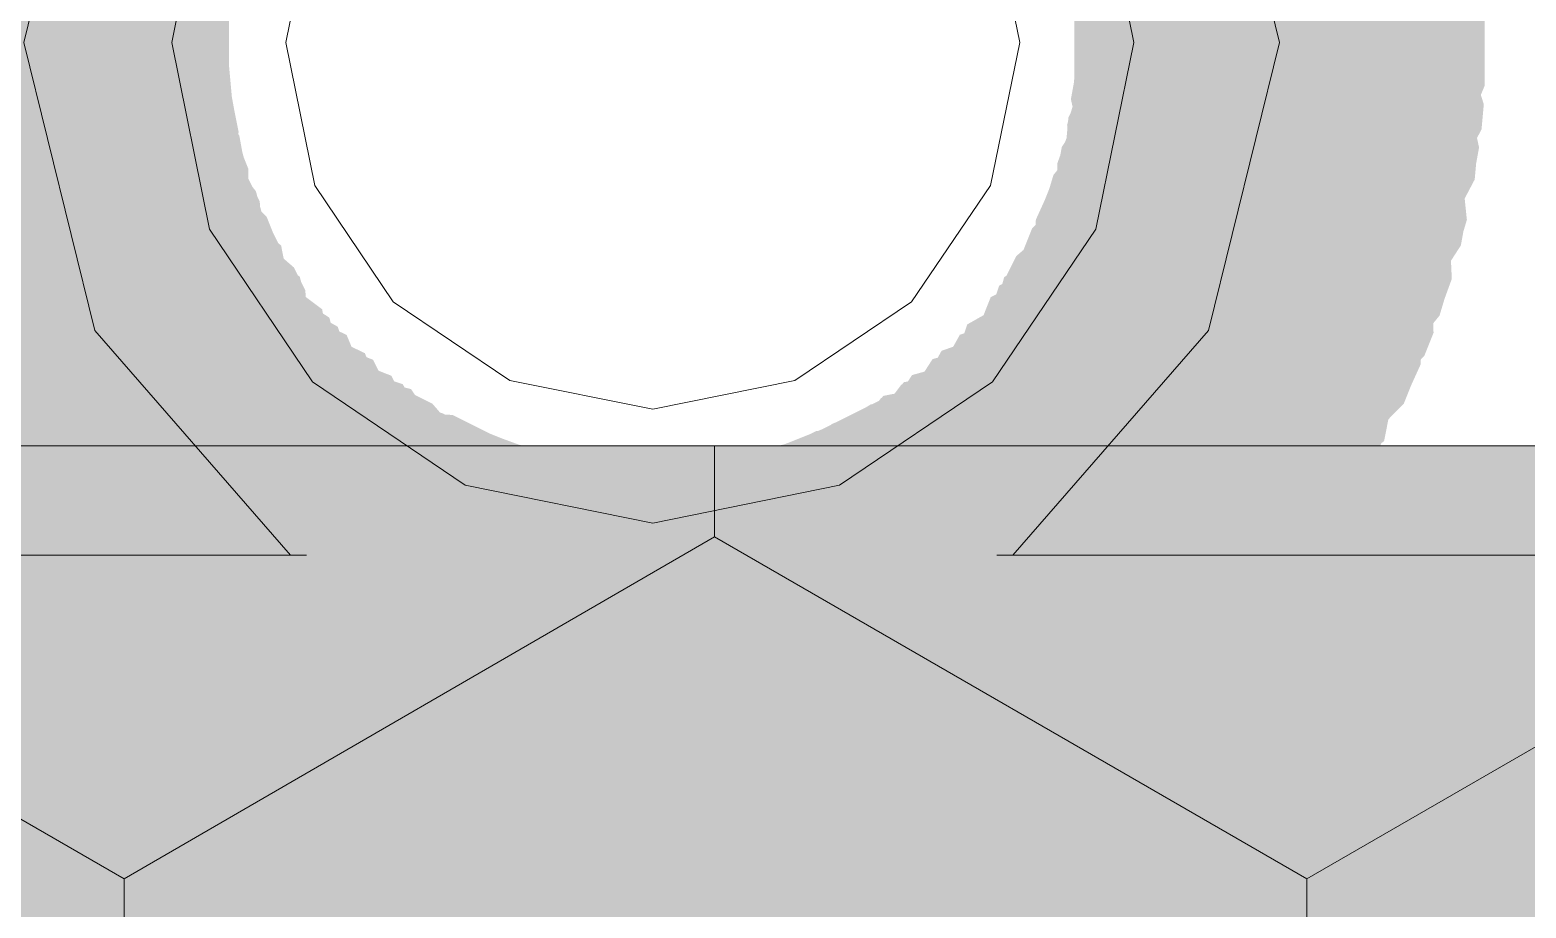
# Model space of a CAD drawing. Header units: millimetres. Extents: x -546 to 1681, y -650 to 1730.
# Drawn here: x 541.567 to 542.224, y 442.259 to 442.644 of the extents above; entities that cross this region are included whole.
import ezdxf

# ---------------------------------------------------------------- set-up
doc = ezdxf.new("R2010")
doc.units = ezdxf.units.MM

msp = doc.modelspace()

# ---------------------------------------------------------------- hatches: boundary and pattern name
at = {"true_color": 0x646464}
h = msp.add_hatch(color=251, dxfattribs=at)
h.dxf.hatch_style = 2
h.paths.add_polyline_path([(541.491, 442.74613), (541.49978, 442.67785), (541.55415, 442.63562), (541.62243, 442.6444), (541.66466, 442.69877), (541.66766, 442.70977), (541.65887, 442.77805), (541.60451, 442.82028), (541.53623, 442.81149), (541.494, 442.75713)])
h = msp.add_hatch(color=251, dxfattribs=at)
h.dxf.hatch_style = 2
h.paths.add_polyline_path([(542.18866, 442.75213), (542.14643, 442.80649), (542.07815, 442.81528), (542.02378, 442.77305), (542.015, 442.70477), (542.018, 442.69377), (542.06023, 442.6394), (542.12851, 442.63062), (542.18288, 442.67285), (542.19166, 442.74113)])
h = msp.add_hatch(color=251, dxfattribs=at)
h.dxf.hatch_style = 2
h.paths.add_polyline_path([(541.48862, 442.73831), (541.49568, 442.66983), (541.54897, 442.62624), (541.61744, 442.6333), (541.66103, 442.68659), (541.66403, 442.69659), (541.65697, 442.76506), (541.60369, 442.80865), (541.53521, 442.80159), (541.49162, 442.74831)])
h = msp.add_hatch(color=251, dxfattribs=at)
h.dxf.hatch_style = 2
h.paths.add_polyline_path([(541.485, 442.72513), (541.49378, 442.65685), (541.54815, 442.61462), (541.61643, 442.6234), (541.65866, 442.67777), (541.66166, 442.68877), (541.65287, 442.75705), (541.59851, 442.79928), (541.53023, 442.79049), (541.488, 442.73613)])
h = msp.add_hatch(color=251, dxfattribs=at)
h.dxf.hatch_style = 2
h.paths.add_polyline_path([(542.19103, 442.74331), (542.14745, 442.79659), (542.07897, 442.80365), (542.02568, 442.76006), (542.01862, 442.69159), (542.02162, 442.68159), (542.06521, 442.6283), (542.13369, 442.62124), (542.18697, 442.66483), (542.19403, 442.73331)])
h = msp.add_hatch(color=251, dxfattribs=at)
h.dxf.hatch_style = 2
h.paths.add_polyline_path([(542.19638, 442.72355), (542.159, 442.78136), (542.09173, 442.796), (542.03392, 442.75861), (542.01928, 442.69135), (542.02128, 442.68035), (542.05866, 442.62254), (542.12593, 442.6079), (542.18374, 442.64528), (542.19838, 442.71255)])
h = msp.add_hatch(color=251, dxfattribs=at)
h.dxf.hatch_style = 2
h.paths.add_polyline_path([(541.48128, 442.70655), (541.49592, 442.63928), (541.55373, 442.6019), (541.62099, 442.61654), (541.65838, 442.67435), (541.66038, 442.68535), (541.64573, 442.75261), (541.58793, 442.78999), (541.52066, 442.77535), (541.48328, 442.71755)])
h = msp.add_hatch(color=251, dxfattribs=at)
h.dxf.hatch_style = 2
h.paths.add_polyline_path([(542.19838, 442.71255), (542.16099, 442.77035), (542.09373, 442.78499), (542.03592, 442.74761), (542.02128, 442.68035), (542.02328, 442.66935), (542.06066, 442.61154), (542.12793, 442.5969), (542.18574, 442.63428), (542.20038, 442.70155)])
h = msp.add_hatch(color=251, dxfattribs=at)
h.dxf.hatch_style = 2
h.paths.add_polyline_path([(541.47928, 442.69555), (541.49392, 442.62828), (541.55173, 442.5909), (541.61899, 442.60554), (541.65638, 442.66335), (541.65838, 442.67435), (541.64373, 442.74161), (541.58593, 442.779), (541.51866, 442.76436), (541.48128, 442.70655)])
h = msp.add_hatch(color=251, dxfattribs=at)
h.dxf.hatch_style = 2
h.paths.add_polyline_path([(542.20038, 442.70155), (542.163, 442.75936), (542.09573, 442.774), (542.03792, 442.73661), (542.02328, 442.66935), (542.02528, 442.65835), (542.06266, 442.60054), (542.12993, 442.5859), (542.18774, 442.62328), (542.20238, 442.69055)])
h = msp.add_hatch(color=251, dxfattribs=at)
h.dxf.hatch_style = 2
h.paths.add_polyline_path([(541.47728, 442.68455), (541.49192, 442.61728), (541.54973, 442.5799), (541.61699, 442.59454), (541.65438, 442.65235), (541.65638, 442.66335), (541.64174, 442.73061), (541.58393, 442.76799), (541.51666, 442.75335), (541.47928, 442.69555)])
h = msp.add_hatch(color=251, dxfattribs=at)
h.dxf.hatch_style = 2
h.paths.add_polyline_path([(542.20346, 442.68259), (542.17138, 442.7435), (542.10568, 442.76408), (542.04477, 442.73199), (542.0242, 442.6663), (542.0252, 442.6553), (542.05728, 442.59439), (542.12298, 442.57382), (542.18388, 442.6059), (542.20446, 442.6716)])
h = msp.add_hatch(color=251, dxfattribs=at)
h.dxf.hatch_style = 2
h.paths.add_polyline_path([(541.4752, 442.66559), (541.49577, 442.5999), (541.55668, 442.56782), (541.62237, 442.58839), (541.65446, 442.6493), (541.65546, 442.6603), (541.63488, 442.72599), (541.57398, 442.75808), (541.50828, 442.7375), (541.4762, 442.6766)])
h = msp.add_hatch(color=251, dxfattribs=at)
h.dxf.hatch_style = 2
h.paths.add_polyline_path([(542.20446, 442.6716), (542.17237, 442.7325), (542.10668, 442.75308), (542.04577, 442.72099), (542.0252, 442.6553), (542.0262, 442.6443), (542.05828, 442.58339), (542.12398, 442.56282), (542.18488, 442.5949), (542.20546, 442.6606)])
h = msp.add_hatch(color=251, dxfattribs=at)
h.dxf.hatch_style = 2
h.paths.add_polyline_path([(541.47483, 442.64645), (541.50126, 442.58288), (541.56483, 442.55645), (541.62839, 442.58288), (541.65483, 442.64645), (541.65483, 442.65745), (541.62839, 442.72101), (541.56483, 442.74745), (541.50126, 442.72101), (541.47483, 442.65745)])
h = msp.add_hatch(color=251, dxfattribs=at)
h.dxf.hatch_style = 2
h.paths.add_polyline_path([(542.20583, 442.65245), (542.17939, 442.71601), (542.11583, 442.74245), (542.05227, 442.71601), (542.02583, 442.65245), (542.02583, 442.64145), (542.05227, 442.57788), (542.11583, 442.55145), (542.17939, 442.57788), (542.20583, 442.64145)])
h = msp.add_hatch(color=251, dxfattribs=at)
h.dxf.hatch_style = 2
h.paths.add_polyline_path([(541.47483, 442.63545), (541.50126, 442.57188), (541.56483, 442.54545), (541.62839, 442.57188), (541.65483, 442.63545), (541.65483, 442.64645), (541.62839, 442.71001), (541.56483, 442.73645), (541.50126, 442.71001), (541.47483, 442.64645)])
h = msp.add_hatch(color=251, dxfattribs=at)
h.dxf.hatch_style = 2
h.paths.add_polyline_path([(541.47483, 442.62445), (541.50126, 442.56088), (541.56483, 442.53445), (541.62839, 442.56088), (541.65483, 442.62445), (541.65483, 442.63545), (541.62839, 442.69901), (541.56483, 442.72545), (541.50126, 442.69901), (541.47483, 442.63545)])
h = msp.add_hatch(color=251, dxfattribs=at)
h.dxf.hatch_style = 2
h.paths.add_polyline_path([(542.20583, 442.64145), (542.17939, 442.70501), (542.11583, 442.73145), (542.05227, 442.70501), (542.02583, 442.64145), (542.02583, 442.63045), (542.05227, 442.56688), (542.11583, 442.54045), (542.17939, 442.56688), (542.20583, 442.63045)])
h = msp.add_hatch(color=251, dxfattribs=at)
h.dxf.hatch_style = 2
h.paths.add_polyline_path([(542.20583, 442.63045), (542.17939, 442.69401), (542.11583, 442.72045), (542.05227, 442.69401), (542.02583, 442.63045), (542.02583, 442.61945), (542.05227, 442.55588), (542.11583, 442.52945), (542.17939, 442.55588), (542.20583, 442.61945)])
h = msp.add_hatch(color=251, dxfattribs=at)
h.dxf.hatch_style = 2
h.paths.add_polyline_path([(541.4762, 442.6053), (541.50828, 442.54439), (541.57398, 442.52382), (541.63488, 442.5559), (541.65546, 442.6216), (541.65446, 442.63259), (541.62237, 442.6935), (541.55668, 442.71408), (541.49577, 442.68199), (541.4752, 442.6163)])
h = msp.add_hatch(color=251, dxfattribs=at)
h.dxf.hatch_style = 2
h.paths.add_polyline_path([(542.20546, 442.6113), (542.18488, 442.67699), (542.12398, 442.70908), (542.05828, 442.6885), (542.0262, 442.62759), (542.0252, 442.6166), (542.04577, 442.5509), (542.10668, 442.51882), (542.17237, 442.53939), (542.20446, 442.6003)])
h = msp.add_hatch(color=251, dxfattribs=at)
h.dxf.hatch_style = 2
h.paths.add_polyline_path([(541.4772, 442.5943), (541.50928, 442.53339), (541.57498, 442.51282), (541.63588, 442.5449), (541.65646, 442.61059), (541.65546, 442.6216), (541.62337, 442.6825), (541.55768, 442.70308), (541.49677, 442.67099), (541.4762, 442.6053)])
h = msp.add_hatch(color=251, dxfattribs=at)
h.dxf.hatch_style = 2
h.paths.add_polyline_path([(542.20338, 442.59235), (542.18874, 442.65961), (542.13093, 442.697), (542.06366, 442.68235), (542.02628, 442.62455), (542.02428, 442.61355), (542.03892, 442.54628), (542.09673, 442.5089), (542.16399, 442.52354), (542.20138, 442.58135)])
h = msp.add_hatch(color=251, dxfattribs=at)
h.dxf.hatch_style = 2
h.paths.add_polyline_path([(541.48028, 442.57535), (541.51766, 442.51754), (541.58493, 442.5029), (541.64274, 442.54028), (541.65738, 442.60755), (541.65538, 442.61855), (541.61799, 442.67636), (541.55073, 442.69099), (541.49292, 442.65361), (541.47828, 442.58635)])
h = msp.add_hatch(color=251, dxfattribs=at)
h.dxf.hatch_style = 2
h.paths.add_polyline_path([(542.20246, 442.5893), (542.18188, 442.65499), (542.12098, 442.68708), (542.05528, 442.6665), (542.0232, 442.60559), (542.0222, 442.5946), (542.04277, 442.5289), (542.10368, 442.49682), (542.16937, 442.51739), (542.20146, 442.5783)])
h = msp.add_hatch(color=251, dxfattribs=at)
h.dxf.hatch_style = 2
h.paths.add_polyline_path([(541.48257, 442.5638), (541.52097, 442.50665), (541.58848, 442.49319), (541.64562, 442.53158), (541.65908, 442.5991), (541.65708, 442.6091), (541.61869, 442.66624), (541.55118, 442.6797), (541.49403, 442.64131), (541.48058, 442.5738)])
h = msp.add_hatch(color=251, dxfattribs=at)
h.dxf.hatch_style = 2
h.paths.add_polyline_path([(541.48428, 442.55435), (541.52166, 442.49654), (541.58893, 442.4819), (541.64674, 442.51928), (541.66138, 442.58655), (541.65938, 442.59755), (541.62199, 442.65535), (541.55473, 442.66999), (541.49692, 442.63261), (541.48228, 442.56535)])
h = msp.add_hatch(color=251, dxfattribs=at)
h.dxf.hatch_style = 2
h.paths.add_polyline_path([(542.19803, 442.56059), (542.19097, 442.62906), (542.13769, 442.67265), (542.06921, 442.66559), (542.02562, 442.61231), (542.02262, 442.60231), (542.02968, 442.53383), (542.08297, 442.49024), (542.15145, 442.4973), (542.19503, 442.55059)])
h = msp.add_hatch(color=251, dxfattribs=at)
h.dxf.hatch_style = 2
h.paths.add_polyline_path([(542.19738, 442.56035), (542.18274, 442.62761), (542.12493, 442.66499), (542.05766, 442.65035), (542.02028, 442.59255), (542.01828, 442.58155), (542.03292, 442.51428), (542.09073, 442.4769), (542.158, 442.49154), (542.19538, 442.54935)])
h = msp.add_hatch(color=251, dxfattribs=at)
h.dxf.hatch_style = 2
h.paths.add_polyline_path([(541.489, 442.53577), (541.53123, 442.4814), (541.59951, 442.47262), (541.65387, 442.51485), (541.66266, 442.58313), (541.65966, 442.59413), (541.61743, 442.64849), (541.54915, 442.65728), (541.49478, 442.61505), (541.486, 442.54677)])
h = msp.add_hatch(color=251, dxfattribs=at)
h.dxf.hatch_style = 2
h.paths.add_polyline_path([(542.19141, 442.53469), (542.18829, 442.60346), (542.13758, 442.65003), (542.06881, 442.64691), (542.02225, 442.5962), (542.01825, 442.5852), (542.02137, 442.51643), (542.07207, 442.46987), (542.14084, 442.47299), (542.18741, 442.52369)])
h = msp.add_hatch(color=251, dxfattribs=at)
h.dxf.hatch_style = 2
h.paths.add_polyline_path([(541.49626, 442.51602), (541.54442, 442.46682), (541.61325, 442.46588), (541.66245, 442.51404), (541.66339, 442.58287), (541.65939, 442.59287), (541.61124, 442.64207), (541.5424, 442.64301), (541.4932, 442.59486), (541.49226, 442.52602)])
h = msp.add_hatch(color=251, dxfattribs=at)
h.dxf.hatch_style = 2
h.paths.add_polyline_path([(542.18903, 442.52859), (542.18197, 442.59706), (542.12869, 442.64065), (542.06021, 442.63359), (542.01662, 442.58031), (542.01362, 442.57031), (542.02068, 442.50183), (542.07397, 442.45824), (542.14245, 442.4653), (542.18603, 442.51858)])
h = msp.add_hatch(color=251, dxfattribs=at)
h.dxf.hatch_style = 2
h.paths.add_polyline_path([(541.496, 442.51477), (541.53823, 442.4604), (541.60651, 442.45162), (541.66088, 442.49385), (541.66966, 442.56213), (541.66666, 442.57313), (541.62443, 442.62749), (541.55615, 442.63628), (541.50178, 442.59404), (541.493, 442.52577)])
h = msp.add_hatch(color=251, dxfattribs=at)
h.dxf.hatch_style = 2
h.paths.add_polyline_path([(542.18339, 442.51102), (542.18245, 442.57986), (542.13325, 442.62801), (542.06442, 442.62707), (542.01626, 442.57787), (542.01226, 442.56787), (542.0132, 442.49904), (542.0624, 442.45088), (542.13124, 442.45182), (542.17939, 442.50102)])
h = msp.add_hatch(color=251, dxfattribs=at)
h.dxf.hatch_style = 2
h.paths.add_polyline_path([(541.50733, 442.4882), (541.5594, 442.44317), (541.62808, 442.44795), (541.67311, 442.50002), (541.66833, 442.5687), (541.66333, 442.5787), (541.61125, 442.62372), (541.54258, 442.61894), (541.49755, 442.56687), (541.50233, 442.4982)])
h = msp.add_hatch(color=251, dxfattribs=at)
h.dxf.hatch_style = 2
h.paths.add_polyline_path([(542.17776, 442.4972), (542.18, 442.56601), (542.13307, 442.61638), (542.06426, 442.61861), (542.0139, 442.57169), (542.0089, 442.56069), (542.00666, 442.49188), (542.05359, 442.44151), (542.12239, 442.43928), (542.17276, 442.4862)])
h = msp.add_hatch(color=251, dxfattribs=at)
h.dxf.hatch_style = 2
h.paths.add_polyline_path([(541.50826, 442.48502), (541.55642, 442.43582), (541.62525, 442.43488), (541.67445, 442.48304), (541.67539, 442.55187), (541.67139, 442.56187), (541.62324, 442.61107), (541.5544, 442.61201), (541.5052, 442.56386), (541.50426, 442.49502)])
h = msp.add_hatch(color=251, dxfattribs=at)
h.dxf.hatch_style = 2
h.paths.add_polyline_path([(541.51633, 442.4682), (541.5684, 442.42317), (541.63708, 442.42795), (541.68211, 442.48002), (541.67733, 442.5487), (541.67233, 442.5587), (541.62025, 442.60372), (541.55158, 442.59895), (541.50655, 442.54687), (541.51133, 442.4782)])
h = msp.add_hatch(color=251, dxfattribs=at)
h.dxf.hatch_style = 2
h.paths.add_polyline_path([(542.16171, 442.46352), (542.17497, 442.53108), (542.13675, 442.58833), (542.0692, 442.60159), (542.01194, 442.56337), (541.99268, 442.48682), (542.0309, 442.42956), (542.09846, 442.4163)])
h = msp.add_hatch(color=251, dxfattribs=at)
h.dxf.hatch_style = 2
h.paths.add_polyline_path([(542.17439, 442.49002), (542.17345, 442.55886), (542.12425, 442.60701), (542.05542, 442.60607), (542.00726, 442.55687), (542.00327, 442.54687), (542.0042, 442.47804), (542.0534, 442.42988), (542.12224, 442.43082), (542.17039, 442.48002)])
h = msp.add_hatch(color=251, dxfattribs=at)
h.dxf.hatch_style = 2
h.paths.add_polyline_path([(541.52794, 442.44952), (541.5852, 442.4113), (541.65275, 442.42456), (541.69097, 442.48182), (541.67771, 442.54937), (541.61446, 442.59659), (541.5469, 442.58333), (541.50868, 442.52608)])
h = msp.add_hatch(color=251, dxfattribs=at)
h.dxf.hatch_style = 2
h.paths.add_polyline_path([(542.16133, 442.4642), (542.16611, 442.53287), (542.12108, 442.58495), (542.0524, 442.58972), (542.00033, 442.5447), (541.99533, 442.5347), (541.99055, 442.46602), (542.03558, 442.41395), (542.10425, 442.40917), (542.15633, 442.4542)])
h = msp.add_hatch(color=251, dxfattribs=at)
h.dxf.hatch_style = 2
h.paths.add_polyline_path([(541.52733, 442.4492), (541.5794, 442.40417), (541.64808, 442.40895), (541.69311, 442.46102), (541.68833, 442.5297), (541.68333, 442.5397), (541.63125, 442.58472), (541.56258, 442.57995), (541.51755, 442.52787), (541.52233, 442.4592)])
h = msp.add_hatch(color=251, dxfattribs=at)
h.dxf.hatch_style = 2
h.paths.add_polyline_path([(542.15071, 442.44452), (542.16397, 442.51208), (542.12575, 442.56933), (542.0582, 442.58259), (542.00094, 442.54437), (541.98168, 442.46782), (542.0199, 442.41056), (542.08746, 442.3973)])
h = msp.add_hatch(color=251, dxfattribs=at)
h.dxf.hatch_style = 2
h.paths.add_polyline_path([(541.54379, 442.42519), (541.60368, 442.39125), (541.67008, 442.4094), (541.70402, 442.4693), (541.68587, 442.5357), (541.61898, 442.57864), (541.55257, 442.56049), (541.51863, 442.5006)])
h = msp.add_hatch(color=251, dxfattribs=at)
h.dxf.hatch_style = 2
h.paths.add_polyline_path([(541.54594, 442.42152), (541.6032, 442.3833), (541.67075, 442.39656), (541.70897, 442.45382), (541.69571, 442.52137), (541.63246, 442.56859), (541.5649, 442.55533), (541.52668, 442.49808)])
h = msp.add_hatch(color=251, dxfattribs=at)
h.dxf.hatch_style = 2
h.paths.add_polyline_path([(542.14471, 442.43552), (542.15797, 442.50308), (542.11975, 442.56033), (542.0522, 442.57359), (541.99494, 442.53537), (541.97568, 442.45882), (542.01391, 442.40156), (542.08146, 442.3883)])
h = msp.add_hatch(color=251, dxfattribs=at)
h.dxf.hatch_style = 2
h.paths.add_polyline_path([(542.13487, 442.42119), (542.15302, 442.4876), (542.11908, 442.54749), (542.05268, 442.56564), (541.99279, 442.5317), (541.96763, 442.4563), (542.00157, 442.39641), (542.06798, 442.37825)])
h = msp.add_hatch(color=251, dxfattribs=at)
h.dxf.hatch_style = 2
h.paths.add_polyline_path([(541.55679, 442.40719), (541.61668, 442.37325), (541.68308, 442.39141), (541.71702, 442.4513), (541.69887, 442.5177), (541.63198, 442.56064), (541.56557, 442.54249), (541.53163, 442.4826)])
h = msp.add_hatch(color=251, dxfattribs=at)
h.dxf.hatch_style = 2
h.paths.add_polyline_path([(542.12456, 442.40818), (542.14652, 442.47343), (542.11609, 442.53518), (542.05085, 442.55714), (541.9891, 442.52671), (541.96014, 442.45347), (541.99056, 442.39171), (542.05581, 442.36975)])
h = msp.add_hatch(color=251, dxfattribs=at)
h.dxf.hatch_style = 2
h.paths.add_polyline_path([(541.56709, 442.39518), (541.62885, 442.36476), (541.69409, 442.38671), (541.72452, 442.44847), (541.70256, 442.51371), (541.63381, 442.55214), (541.56856, 442.53018), (541.53814, 442.46843)])
h = msp.add_hatch(color=251, dxfattribs=at)
h.dxf.hatch_style = 2
h.paths.add_polyline_path([(542.12087, 442.40419), (542.13902, 442.4706), (542.10508, 442.53049), (542.03868, 442.54864), (541.97879, 442.5147), (541.95363, 442.4393), (541.98757, 442.37941), (542.05398, 442.36125)])
h = msp.add_hatch(color=251, dxfattribs=at)
h.dxf.hatch_style = 2
h.paths.add_polyline_path([(541.57919, 442.38281), (541.64283, 442.35656), (541.70647, 442.38281), (541.73272, 442.44645), (541.70647, 442.51009), (541.63483, 442.54434), (541.57119, 442.51809), (541.54494, 442.45445)])
h = msp.add_hatch(color=251, dxfattribs=at)
h.dxf.hatch_style = 2
h.paths.add_polyline_path([(541.58719, 442.37481), (541.65083, 442.34856), (541.71447, 442.37481), (541.74072, 442.43845), (541.71447, 442.50209), (541.64283, 442.53634), (541.57919, 442.51009), (541.55294, 442.44645)])
h = msp.add_hatch(color=251, dxfattribs=at)
h.dxf.hatch_style = 2
h.paths.add_polyline_path([(542.10647, 442.38681), (542.13272, 442.45045), (542.10647, 442.51409), (542.04283, 442.54034), (541.97919, 442.51409), (541.94494, 442.44245), (541.97119, 442.37881), (542.03483, 442.35256)])
h = msp.add_hatch(color=251, dxfattribs=at)
h.dxf.hatch_style = 2
h.paths.add_polyline_path([(542.09409, 442.37471), (542.12452, 442.43647), (542.10256, 442.50171), (542.04081, 442.53214), (541.97556, 442.51018), (541.93714, 442.44143), (541.9591, 442.37618), (542.02085, 442.34575)])
h = msp.add_hatch(color=251, dxfattribs=at)
h.dxf.hatch_style = 2
h.paths.add_polyline_path([(541.59956, 442.36372), (541.66481, 442.34175), (541.72656, 442.37218), (541.74852, 442.43743), (541.71809, 442.49918), (541.64485, 442.52814), (541.5831, 442.49771), (541.56114, 442.43247)])
h = msp.add_hatch(color=251, dxfattribs=at)
h.dxf.hatch_style = 2
h.paths.add_polyline_path([(542.08609, 442.36771), (542.11652, 442.42947), (542.09456, 442.49471), (542.03281, 442.52514), (541.96756, 442.50318), (541.92914, 442.43443), (541.9511, 442.36918), (542.01285, 442.33875)])
h = msp.add_hatch(color=251, dxfattribs=at)
h.dxf.hatch_style = 2
h.paths.add_polyline_path([(541.60756, 442.35672), (541.67281, 442.33475), (541.73456, 442.36518), (541.75652, 442.43043), (541.72609, 442.49218), (541.65285, 442.52114), (541.5911, 442.49071), (541.56914, 442.42547)])
h = msp.add_hatch(color=251, dxfattribs=at)
h.dxf.hatch_style = 2
h.paths.add_polyline_path([(542.07408, 442.35741), (542.10802, 442.4173), (542.08987, 442.4837), (542.02998, 442.51764), (541.96357, 442.49949), (541.92063, 442.4326), (541.93879, 442.36619), (541.99868, 442.33225)])
h = msp.add_hatch(color=251, dxfattribs=at)
h.dxf.hatch_style = 2
h.paths.add_polyline_path([(541.62057, 442.34641), (541.68698, 442.32825), (541.74687, 442.36219), (541.76502, 442.4286), (541.73108, 442.48849), (541.65568, 442.51364), (541.59579, 442.4797), (541.57763, 442.4133)])
h = msp.add_hatch(color=251, dxfattribs=at)
h.dxf.hatch_style = 2
h.paths.add_polyline_path([(542.06508, 442.35041), (542.09902, 442.4103), (542.08087, 442.4767), (542.02098, 442.51064), (541.95457, 442.49249), (541.91163, 442.4256), (541.92979, 442.35919), (541.98968, 442.32525)])
h = msp.add_hatch(color=251, dxfattribs=at)
h.dxf.hatch_style = 2
h.paths.add_polyline_path([(541.6349, 442.33656), (541.70246, 442.3233), (541.75971, 442.36152), (541.77297, 442.42908), (541.73475, 442.48633), (541.6582, 442.50559), (541.60094, 442.46737), (541.58768, 442.39982)])
h = msp.add_hatch(color=251, dxfattribs=at)
h.dxf.hatch_style = 2
h.paths.add_polyline_path([(542.05075, 442.33956), (542.08897, 442.39682), (542.07571, 442.46437), (542.01846, 442.50259), (541.95091, 442.48933), (541.90368, 442.42608), (541.91694, 442.35852), (541.9742, 442.3203)])
h = msp.add_hatch(color=251, dxfattribs=at)
h.dxf.hatch_style = 2
h.paths.add_polyline_path([(541.64458, 442.33095), (541.71325, 442.32617), (541.76533, 442.3712), (541.77011, 442.43987), (541.72508, 442.49194), (541.6524, 442.49872), (541.60033, 442.4537), (541.59555, 442.38502)])
h = msp.add_hatch(color=251, dxfattribs=at)
h.dxf.hatch_style = 2
h.paths.add_polyline_path([(541.63857, 442.33341), (541.70498, 442.31525), (541.76487, 442.34919), (541.78302, 442.4156), (541.74908, 442.47549), (541.67368, 442.50064), (541.61379, 442.4667), (541.59563, 442.4003)])
h = msp.add_hatch(color=251, dxfattribs=at)
h.dxf.hatch_style = 2
h.paths.add_polyline_path([(541.63857, 442.33341), (541.70498, 442.31525), (541.76487, 442.34919), (541.78302, 442.4156), (541.74908, 442.47549), (541.67368, 442.50064), (541.61379, 442.4667), (541.59563, 442.4003)])
h = msp.add_hatch(color=251, dxfattribs=at)
h.dxf.hatch_style = 2
h.paths.add_polyline_path([(542.04075, 442.33256), (542.07897, 442.38982), (542.06571, 442.45737), (542.00846, 442.49559), (541.94091, 442.48233), (541.89368, 442.41908), (541.90694, 442.35152), (541.9642, 442.3133)])
h = msp.add_hatch(color=251, dxfattribs=at)
h.dxf.hatch_style = 2
h.paths.add_polyline_path([(542.04175, 442.33356), (542.07997, 442.39082), (542.06671, 442.45837), (542.00946, 442.49659), (541.94191, 442.48333), (541.89468, 442.42008), (541.90794, 442.35252), (541.9652, 442.3143)])
h = msp.add_hatch(color=251, dxfattribs=at)
h.dxf.hatch_style = 2
h.paths.add_polyline_path([(542.04975, 442.33856), (542.08797, 442.39582), (542.07471, 442.46337), (542.01746, 442.50159), (541.9499, 442.48833), (541.90268, 442.42508), (541.91594, 442.35752), (541.9732, 442.3193)])
h = msp.add_hatch(color=251, dxfattribs=at)
h.dxf.hatch_style = 2
h.paths.add_polyline_path([(541.66358, 442.31895), (541.73225, 442.31417), (541.78433, 442.3592), (541.78911, 442.42787), (541.74408, 442.47994), (541.73408, 442.48494), (541.6654, 442.48973), (541.61333, 442.4447), (541.60855, 442.37602), (541.65358, 442.32395)])
h = msp.add_hatch(color=251, dxfattribs=at)
h.dxf.hatch_style = 2
h.paths.add_polyline_path([(541.66358, 442.31895), (541.73225, 442.31417), (541.78433, 442.3592), (541.78911, 442.42787), (541.74408, 442.47994), (541.73408, 442.48494), (541.6654, 442.48973), (541.61333, 442.4447), (541.60855, 442.37602), (541.65358, 442.32395)])
h = msp.add_hatch(color=251, dxfattribs=at)
h.dxf.hatch_style = 2
h.paths.add_polyline_path([(542.02913, 442.32527), (542.07003, 442.38065), (542.06, 442.44875), (542.00463, 442.48965), (541.93652, 442.47962), (541.92652, 442.47362), (541.88562, 442.41825), (541.89565, 442.35014), (541.95103, 442.30924), (542.01913, 442.31927)])
h = msp.add_hatch(color=251, dxfattribs=at)
h.dxf.hatch_style = 2
h.paths.add_polyline_path([(541.66912, 442.31577), (541.73752, 442.30801), (541.7915, 442.35074), (541.79926, 442.41914), (541.75654, 442.47312), (541.67913, 442.48588), (541.62515, 442.44315), (541.61739, 442.37475)])
h = msp.add_hatch(color=251, dxfattribs=at)
h.dxf.hatch_style = 2
h.paths.add_polyline_path([(541.66912, 442.31577), (541.73752, 442.30801), (541.7915, 442.35074), (541.79926, 442.41914), (541.75654, 442.47312), (541.67913, 442.48588), (541.62515, 442.44315), (541.61739, 442.37475)])
h = msp.add_hatch(color=251, dxfattribs=at)
h.dxf.hatch_style = 2
h.paths.add_polyline_path([(542.02208, 442.32095), (542.06711, 442.37302), (542.06233, 442.4417), (542.01025, 442.48672), (541.94158, 442.48194), (541.93158, 442.47695), (541.88655, 442.42487), (541.89133, 442.3562), (541.9434, 442.31117), (542.01208, 442.31595)])
h = msp.add_hatch(color=251, dxfattribs=at)
h.dxf.hatch_style = 2
h.paths.add_polyline_path([(541.68258, 442.30895), (541.75125, 442.30417), (541.80333, 442.3492), (541.80811, 442.41787), (541.76308, 442.46994), (541.75308, 442.47494), (541.6844, 442.47972), (541.63233, 442.4347), (541.62755, 442.36602), (541.67258, 442.31395)])
h = msp.add_hatch(color=251, dxfattribs=at)
h.dxf.hatch_style = 2
h.paths.add_polyline_path([(541.68258, 442.30895), (541.75125, 442.30417), (541.80333, 442.3492), (541.80811, 442.41787), (541.76308, 442.46994), (541.75308, 442.47494), (541.6844, 442.47972), (541.63233, 442.4347), (541.62755, 442.36602), (541.67258, 442.31395)])
h = msp.add_hatch(color=251, dxfattribs=at)
h.dxf.hatch_style = 2
h.paths.add_polyline_path([(542.00208, 442.31095), (542.04711, 442.36302), (542.04233, 442.4317), (541.99025, 442.47672), (541.92158, 442.47195), (541.91158, 442.46695), (541.86655, 442.41487), (541.87133, 442.3462), (541.9234, 442.30117), (541.99208, 442.30595)])
h = msp.add_hatch(color=251, dxfattribs=at)
h.dxf.hatch_style = 2
h.paths.add_polyline_path([(542.01208, 442.31595), (542.05711, 442.36802), (542.05233, 442.4367), (542.00025, 442.48172), (541.93158, 442.47695), (541.92158, 442.47195), (541.87655, 442.41987), (541.88133, 442.3512), (541.9334, 442.30617), (542.00208, 442.31095)])
h = msp.add_hatch(color=251, dxfattribs=at)
h.dxf.hatch_style = 2
h.paths.add_polyline_path([(542.01308, 442.31595), (542.05811, 442.36802), (542.05333, 442.4367), (542.00125, 442.48172), (541.93258, 442.47695), (541.92258, 442.47195), (541.87755, 442.41987), (541.88233, 442.3512), (541.9344, 442.30617), (542.00308, 442.31095)])
h = msp.add_hatch(color=251, dxfattribs=at)
h.dxf.hatch_style = 2
h.paths.add_polyline_path([(541.69258, 442.30395), (541.76125, 442.29917), (541.81333, 442.3442), (541.81811, 442.41287), (541.77308, 442.46495), (541.76308, 442.46994), (541.6944, 442.47472), (541.64233, 442.4297), (541.63755, 442.36102), (541.68258, 442.30895)])
h = msp.add_hatch(color=251, dxfattribs=at)
h.dxf.hatch_style = 2
h.paths.add_polyline_path([(541.69258, 442.30395), (541.76125, 442.29917), (541.81333, 442.3442), (541.81811, 442.41287), (541.77308, 442.46495), (541.76308, 442.46994), (541.6944, 442.47472), (541.64233, 442.4297), (541.63755, 442.36102), (541.68258, 442.30895)])
h = msp.add_hatch(color=251, dxfattribs=at)
h.dxf.hatch_style = 2
h.paths.add_polyline_path([(541.99308, 442.30695), (542.03811, 442.35902), (542.03333, 442.4277), (541.98125, 442.47273), (541.91258, 442.46794), (541.90258, 442.46294), (541.85755, 442.41087), (541.86233, 442.3422), (541.9144, 442.29717), (541.98308, 442.30195)])
h = msp.add_hatch(color=251, dxfattribs=at)
h.dxf.hatch_style = 2
h.paths.add_polyline_path([(541.98525, 442.30288), (542.03445, 442.35104), (542.03539, 442.41987), (541.98724, 442.46907), (541.9184, 442.47001), (541.9084, 442.46601), (541.8592, 442.41786), (541.85826, 442.34902), (541.90642, 442.29982), (541.97525, 442.29888)])
h = msp.add_hatch(color=251, dxfattribs=at)
h.dxf.hatch_style = 2
h.paths.add_polyline_path([(541.99625, 442.30788), (542.04545, 442.35604), (542.04639, 442.42487), (541.99824, 442.47407), (541.9294, 442.47501), (541.9194, 442.47101), (541.87021, 442.42286), (541.86927, 442.35402), (541.91742, 442.30482), (541.98625, 442.30388)])
h = msp.add_hatch(color=251, dxfattribs=at)
h.dxf.hatch_style = 2
h.paths.add_polyline_path([(541.7094, 442.29688), (541.77824, 442.29782), (541.82639, 442.34702), (541.82545, 442.41586), (541.77625, 442.46401), (541.76625, 442.46801), (541.69742, 442.46707), (541.64927, 442.41787), (541.65021, 442.34904), (541.6994, 442.30088)])
h = msp.add_hatch(color=251, dxfattribs=at)
h.dxf.hatch_style = 2
h.paths.add_polyline_path([(541.7094, 442.29688), (541.77824, 442.29782), (541.82639, 442.34702), (541.82545, 442.41586), (541.77625, 442.46401), (541.76625, 442.46801), (541.69742, 442.46707), (541.64927, 442.41787), (541.65021, 442.34904), (541.6994, 442.30088)])
h = msp.add_hatch(color=251, dxfattribs=at)
h.dxf.hatch_style = 2
h.paths.add_polyline_path([(541.72307, 442.29186), (541.79184, 442.29499), (541.83841, 442.34569), (541.83528, 442.41446), (541.78458, 442.46103), (541.77359, 442.46503), (541.70481, 442.4619), (541.65825, 442.4112), (541.66137, 442.34243), (541.71207, 442.29586)])
h = msp.add_hatch(color=251, dxfattribs=at)
h.dxf.hatch_style = 2
h.paths.add_polyline_path([(541.72307, 442.29186), (541.79184, 442.29499), (541.83841, 442.34569), (541.83528, 442.41446), (541.78458, 442.46103), (541.77359, 442.46503), (541.70481, 442.4619), (541.65825, 442.4112), (541.66137, 442.34243), (541.71207, 442.29586)])
h = msp.add_hatch(color=251, dxfattribs=at)
h.dxf.hatch_style = 2
h.paths.add_polyline_path([(541.96258, 442.29386), (542.01329, 442.34043), (542.01641, 442.4092), (541.96984, 442.4599), (541.90107, 442.46303), (541.89007, 442.45903), (541.83937, 442.41246), (541.83625, 442.34369), (541.88281, 442.29299), (541.95159, 442.28987)])
h = msp.add_hatch(color=251, dxfattribs=at)
h.dxf.hatch_style = 2
h.paths.add_polyline_path([(541.95869, 442.29224), (542.01197, 442.33583), (542.01903, 442.40431), (541.97545, 442.45759), (541.90697, 442.46465), (541.89697, 442.46165), (541.84368, 442.41806), (541.83662, 442.34958), (541.88021, 442.2963), (541.94869, 442.28924)])
h = msp.add_hatch(color=251, dxfattribs=at)
h.dxf.hatch_style = 2
h.paths.add_polyline_path([(541.97525, 442.29888), (542.02445, 442.34704), (542.02539, 442.41587), (541.97724, 442.46507), (541.9084, 442.46601), (541.8984, 442.46201), (541.8492, 442.41386), (541.84826, 442.34502), (541.89642, 442.29582), (541.96525, 442.29488)])
h = msp.add_hatch(color=251, dxfattribs=at)
h.dxf.hatch_style = 2
h.paths.add_polyline_path([(541.97625, 442.29888), (542.02545, 442.34704), (542.02639, 442.41587), (541.97824, 442.46507), (541.9094, 442.46601), (541.8994, 442.46201), (541.8502, 442.41386), (541.84926, 442.34502), (541.89742, 442.29582), (541.96625, 442.29488)])
at = {"true_color": 0x96e196}
h = msp.add_hatch(color=81, dxfattribs=at)
h.dxf.hatch_style = 2
h.paths.add_polyline_path([(546.20183, 442.46145), (546.20183, 441.76145), (515.46379, 441.76145), (515.46379, 442.46145)])
at = {"true_color": 0x646464}
h = msp.add_hatch(color=251, dxfattribs=at)
h.dxf.hatch_style = 2
h.paths.add_polyline_path([(541.73797, 442.28724), (541.80645, 442.2943), (541.85003, 442.34758), (541.84297, 442.41606), (541.78969, 442.45965), (541.77969, 442.46265), (541.71121, 442.45559), (541.66762, 442.40231), (541.67468, 442.33383), (541.72797, 442.29024)])
h = msp.add_hatch(color=251, dxfattribs=at)
h.dxf.hatch_style = 2
h.paths.add_polyline_path([(541.73797, 442.28724), (541.80645, 442.2943), (541.85003, 442.34758), (541.84297, 442.41606), (541.78969, 442.45965), (541.77969, 442.46265), (541.71121, 442.45559), (541.66762, 442.40231), (541.67468, 442.33383), (541.72797, 442.29024)])
h = msp.add_hatch(color=251, dxfattribs=at)
h.dxf.hatch_style = 2
h.paths.add_polyline_path([(541.75115, 442.28362), (541.81943, 442.2924), (541.86166, 442.34677), (541.85288, 442.41505), (541.79851, 442.45727), (541.78751, 442.46028), (541.71923, 442.45149), (541.677, 442.39713), (541.68578, 442.32885), (541.74015, 442.28662)])
h = msp.add_hatch(color=251, dxfattribs=at)
h.dxf.hatch_style = 2
h.paths.add_polyline_path([(541.75115, 442.28362), (541.81943, 442.2924), (541.86166, 442.34677), (541.85288, 442.41505), (541.79851, 442.45727), (541.78751, 442.46028), (541.71923, 442.45149), (541.677, 442.39713), (541.68578, 442.32885), (541.74015, 442.28662)])
h = msp.add_hatch(color=251, dxfattribs=at)
h.dxf.hatch_style = 2
h.paths.add_polyline_path([(541.76973, 442.2799), (541.837, 442.29454), (541.87438, 442.35235), (541.85974, 442.41961), (541.80193, 442.457), (541.79093, 442.459), (541.72366, 442.44435), (541.68628, 442.38655), (541.70092, 442.31928), (541.75873, 442.2819)])
h = msp.add_hatch(color=251, dxfattribs=at)
h.dxf.hatch_style = 2
h.paths.add_polyline_path([(541.76973, 442.2799), (541.837, 442.29454), (541.87438, 442.35235), (541.85974, 442.41961), (541.80193, 442.457), (541.79093, 442.459), (541.72366, 442.44435), (541.68628, 442.38655), (541.70092, 442.31928), (541.75873, 442.2819)])
h = msp.add_hatch(color=251, dxfattribs=at)
h.dxf.hatch_style = 2
h.paths.add_polyline_path([(541.78073, 442.2779), (541.84799, 442.29254), (541.88538, 442.35035), (541.87073, 442.41761), (541.81293, 442.45499), (541.80193, 442.457), (541.73466, 442.44235), (541.69728, 442.38455), (541.71192, 442.31728), (541.76973, 442.2799)])
h = msp.add_hatch(color=251, dxfattribs=at)
h.dxf.hatch_style = 2
h.paths.add_polyline_path([(541.78073, 442.2779), (541.84799, 442.29254), (541.88538, 442.35035), (541.87073, 442.41761), (541.81293, 442.45499), (541.80193, 442.457), (541.73466, 442.44235), (541.69728, 442.38455), (541.71192, 442.31728), (541.76973, 442.2799)])
h = msp.add_hatch(color=251, dxfattribs=at)
h.dxf.hatch_style = 2
h.paths.add_polyline_path([(541.91593, 442.2809), (541.97374, 442.31828), (541.98838, 442.38555), (541.951, 442.44335), (541.88373, 442.45799), (541.87273, 442.45599), (541.81492, 442.41861), (541.80028, 442.35135), (541.83766, 442.29354), (541.90493, 442.2789)])
h = msp.add_hatch(color=251, dxfattribs=at)
h.dxf.hatch_style = 2
h.paths.add_polyline_path([(541.91693, 442.2809), (541.97474, 442.31828), (541.98938, 442.38555), (541.952, 442.44335), (541.88473, 442.45799), (541.87373, 442.45599), (541.81592, 442.41861), (541.80128, 442.35135), (541.83866, 442.29354), (541.90593, 442.2789)])
h = msp.add_hatch(color=251, dxfattribs=at)
h.dxf.hatch_style = 2
h.paths.add_polyline_path([(541.92693, 442.2829), (541.98474, 442.32028), (541.99938, 442.38755), (541.962, 442.44535), (541.89473, 442.45999), (541.88373, 442.45799), (541.82592, 442.42061), (541.81128, 442.35335), (541.84866, 442.29554), (541.91593, 442.2809)])
h = msp.add_hatch(color=251, dxfattribs=at)
h.dxf.hatch_style = 2
h.paths.add_polyline_path([(541.93551, 442.28562), (541.98987, 442.32785), (541.99866, 442.39613), (541.95643, 442.45049), (541.88815, 442.45927), (541.87715, 442.45628), (541.82278, 442.41404), (541.814, 442.34577), (541.85623, 442.2914), (541.92451, 442.28262)])
h = msp.add_hatch(color=251, dxfattribs=at)
h.dxf.hatch_style = 2
h.paths.add_polyline_path([(541.94669, 442.28824), (541.99997, 442.33183), (542.00703, 442.40031), (541.96344, 442.45359), (541.89497, 442.46065), (541.88497, 442.45765), (541.83168, 442.41406), (541.82462, 442.34559), (541.86821, 442.2923), (541.93669, 442.28524)])
h = msp.add_hatch(color=251, dxfattribs=at)
h.dxf.hatch_style = 2
h.paths.add_polyline_path([(541.94651, 442.28862), (542.00087, 442.33085), (542.00966, 442.39913), (541.96743, 442.45349), (541.89915, 442.46227), (541.88815, 442.45927), (541.83378, 442.41704), (541.825, 442.34877), (541.86723, 442.2944), (541.93551, 442.28562)])
h = msp.add_hatch(color=251, dxfattribs=at)
h.dxf.hatch_style = 2
h.paths.add_polyline_path([(541.79173, 442.2759), (541.859, 442.29054), (541.89638, 442.34835), (541.88174, 442.41561), (541.82393, 442.45299), (541.81293, 442.45499), (541.74566, 442.44035), (541.70828, 442.38255), (541.72292, 442.31528), (541.78073, 442.2779)])
h = msp.add_hatch(color=251, dxfattribs=at)
h.dxf.hatch_style = 2
h.paths.add_polyline_path([(541.79173, 442.2759), (541.859, 442.29054), (541.89638, 442.34835), (541.88174, 442.41561), (541.82393, 442.45299), (541.81293, 442.45499), (541.74566, 442.44035), (541.70828, 442.38255), (541.72292, 442.31528), (541.78073, 442.2779)])
h = msp.add_hatch(color=251, dxfattribs=at)
h.dxf.hatch_style = 2
h.paths.add_polyline_path([(541.81068, 442.27382), (541.87638, 442.29439), (541.90846, 442.3553), (541.88788, 442.42099), (541.82698, 442.45308), (541.81598, 442.45408), (541.75028, 442.4335), (541.7182, 442.37259), (541.73877, 442.3069), (541.79968, 442.27482)])
h = msp.add_hatch(color=251, dxfattribs=at)
h.dxf.hatch_style = 2
h.paths.add_polyline_path([(541.81068, 442.27382), (541.87638, 442.29439), (541.90846, 442.3553), (541.88788, 442.42099), (541.82698, 442.45308), (541.81598, 442.45408), (541.75028, 442.4335), (541.7182, 442.37259), (541.73877, 442.3069), (541.79968, 442.27482)])
h = msp.add_hatch(color=251, dxfattribs=at)
h.dxf.hatch_style = 2
h.paths.add_polyline_path([(541.82983, 442.27345), (541.89339, 442.29988), (541.91983, 442.36345), (541.89339, 442.42701), (541.82983, 442.45345), (541.81883, 442.45345), (541.75527, 442.42701), (541.72883, 442.36345), (541.75527, 442.29988), (541.81883, 442.27345)])
h = msp.add_hatch(color=251, dxfattribs=at)
h.dxf.hatch_style = 2
h.paths.add_polyline_path([(541.82983, 442.27345), (541.89339, 442.29988), (541.91983, 442.36345), (541.89339, 442.42701), (541.82983, 442.45345), (541.81883, 442.45345), (541.75527, 442.42701), (541.72883, 442.36345), (541.75527, 442.29988), (541.81883, 442.27345)])
h = msp.add_hatch(color=251, dxfattribs=at)
h.dxf.hatch_style = 2
h.paths.add_polyline_path([(541.83268, 442.27282), (541.89837, 442.29339), (541.93046, 442.3543), (541.90988, 442.41999), (541.84898, 442.45208), (541.83798, 442.45308), (541.77228, 442.4325), (541.7402, 442.3716), (541.76077, 442.3059), (541.82168, 442.27382)])
h = msp.add_hatch(color=251, dxfattribs=at)
h.dxf.hatch_style = 2
h.paths.add_polyline_path([(541.83268, 442.27282), (541.89837, 442.29339), (541.93046, 442.3543), (541.90988, 442.41999), (541.84898, 442.45208), (541.83798, 442.45308), (541.77228, 442.4325), (541.7402, 442.3716), (541.76077, 442.3059), (541.82168, 442.27382)])
h = msp.add_hatch(color=251, dxfattribs=at)
h.dxf.hatch_style = 2
h.paths.add_polyline_path([(541.84683, 442.27245), (541.91039, 442.29888), (541.93683, 442.36245), (541.91039, 442.42601), (541.84683, 442.45245), (541.77727, 442.42601), (541.75083, 442.36245), (541.77727, 442.29888)])
h = msp.add_hatch(color=251, dxfattribs=at)
h.dxf.hatch_style = 2
h.paths.add_polyline_path([(541.84483, 442.27245), (541.90839, 442.29888), (541.93483, 442.36245), (541.90839, 442.42601), (541.84483, 442.45245), (541.77727, 442.42601), (541.75083, 442.36245), (541.77727, 442.29888)])
h = msp.add_hatch(color=251, dxfattribs=at)
h.dxf.hatch_style = 2
h.paths.add_polyline_path([(541.86398, 442.27382), (541.92488, 442.3059), (541.94546, 442.3716), (541.91337, 442.4325), (541.84768, 442.45308), (541.83668, 442.45208), (541.77577, 442.41999), (541.7552, 442.3543), (541.78728, 442.29339), (541.85298, 442.27282)])
h = msp.add_hatch(color=251, dxfattribs=at)
h.dxf.hatch_style = 2
h.paths.add_polyline_path([(541.86598, 442.27382), (541.92688, 442.3059), (541.94746, 442.3716), (541.91538, 442.4325), (541.84968, 442.45308), (541.83868, 442.45208), (541.77777, 442.41999), (541.7572, 442.3543), (541.78928, 442.29339), (541.85498, 442.27282)])
h = msp.add_hatch(color=251, dxfattribs=at)
h.dxf.hatch_style = 2
h.paths.add_polyline_path([(541.87498, 442.27482), (541.93588, 442.3069), (541.95646, 442.37259), (541.92438, 442.4335), (541.85868, 442.45408), (541.84768, 442.45308), (541.78677, 442.42099), (541.7662, 442.3553), (541.79828, 442.29439), (541.86398, 442.27382)])
h = msp.add_hatch(color=251, dxfattribs=at)
h.dxf.hatch_style = 2
h.paths.add_polyline_path([(541.87698, 442.27482), (541.93788, 442.3069), (541.95846, 442.37259), (541.92638, 442.4335), (541.86068, 442.45408), (541.84968, 442.45308), (541.78877, 442.42099), (541.7682, 442.3553), (541.80028, 442.29439), (541.86598, 442.27382)])
h = msp.add_hatch(color=251, dxfattribs=at)
h.dxf.hatch_style = 2
h.paths.add_polyline_path([(541.88598, 442.27582), (541.94688, 442.3079), (541.96746, 442.3736), (541.93538, 442.4345), (541.86968, 442.45508), (541.85868, 442.45408), (541.79777, 442.42199), (541.7772, 442.3563), (541.80928, 442.29539), (541.87498, 442.27482)])
h = msp.add_hatch(color=251, dxfattribs=at)
h.dxf.hatch_style = 2
h.paths.add_polyline_path([(541.88798, 442.27582), (541.94888, 442.3079), (541.96946, 442.3736), (541.93737, 442.4345), (541.87168, 442.45508), (541.86068, 442.45408), (541.79977, 442.42199), (541.7792, 442.3563), (541.81128, 442.29539), (541.87698, 442.27482)])
h = msp.add_hatch(color=251, dxfattribs=at)
h.dxf.hatch_style = 2
h.paths.add_polyline_path([(541.90493, 442.2789), (541.96274, 442.31628), (541.97738, 442.38355), (541.93999, 442.44135), (541.87273, 442.45599), (541.86173, 442.454), (541.80392, 442.41661), (541.78928, 442.34935), (541.82666, 442.29154), (541.89393, 442.2769)])
h = msp.add_hatch(color=251, dxfattribs=at)
h.dxf.hatch_style = 2
h.paths.add_polyline_path([(541.90748, 442.27919), (541.96462, 442.31758), (541.97808, 442.3851), (541.93969, 442.44224), (541.87218, 442.4557), (541.86218, 442.4537), (541.80503, 442.41531), (541.79157, 442.3478), (541.82997, 442.29065), (541.89748, 442.27719)])

# ---------------------------------------------------------------- linework, layer by layer
at = {"color": 251, "lineweight": 0, "true_color": 0x646464}
for points in [[(541.68183, 442.41345), (541.59595, 442.51207), (541.56483, 442.63845), (541.59595, 442.76557), (541.68183, 442.86345)], [(541.99883, 442.86345), (542.0847, 442.76557), (542.11583, 442.63845), (542.0847, 442.51207), (541.99883, 442.41345)], [(541.84083, 442.42745), (541.7585, 442.4441), (541.69145, 442.48945), (541.64634, 442.55654), (541.62983, 442.63845), (541.64634, 442.72078), (541.69145, 442.78782), (541.7585, 442.83293), (541.84083, 442.84945)], [(541.84083, 442.84945), (541.92273, 442.83293), (541.98983, 442.78782), (542.03517, 442.72078), (542.05183, 442.63845), (542.03517, 442.55654), (541.98983, 442.48945), (541.92273, 442.4441), (541.84083, 442.42745)], [(541.84083, 442.47745), (541.77813, 442.49009), (541.72695, 442.52457), (541.69247, 442.57574), (541.67983, 442.63845), (541.69247, 442.70115), (541.72695, 442.75232), (541.77813, 442.78681), (541.84083, 442.79945)], [(541.84083, 442.79945), (541.90311, 442.78681), (541.95433, 442.75232), (541.98905, 442.70115), (542.00183, 442.63845), (541.98905, 442.57574), (541.95433, 442.52457), (541.90311, 442.49009), (541.84083, 442.47745)], [(539.41582, 442.41345), (541.68883, 442.41345)], [(541.99183, 442.41345), (544.26583, 442.41345)]]:
    msp.add_lwpolyline(points, dxfattribs=at)
at = {"color": 7, "lineweight": 0}
for points in [[(546.20183, 442.46145), (515.46379, 442.46145)], [(541.86783, 442.42145), (541.86783, 442.46145)], [(541.60883, 442.27145), (541.34883, 442.42145)], [(541.86783, 442.42145), (541.60883, 442.27145)], [(542.12783, 442.27145), (541.86783, 442.42145)], [(542.38783, 442.42145), (542.12783, 442.27145)], [(541.60883, 441.97145), (541.60883, 442.27145)], [(542.12783, 441.97145), (542.12783, 442.27145)]]:
    msp.add_lwpolyline(points, dxfattribs=at)

doc.saveas('drawing.dxf')
